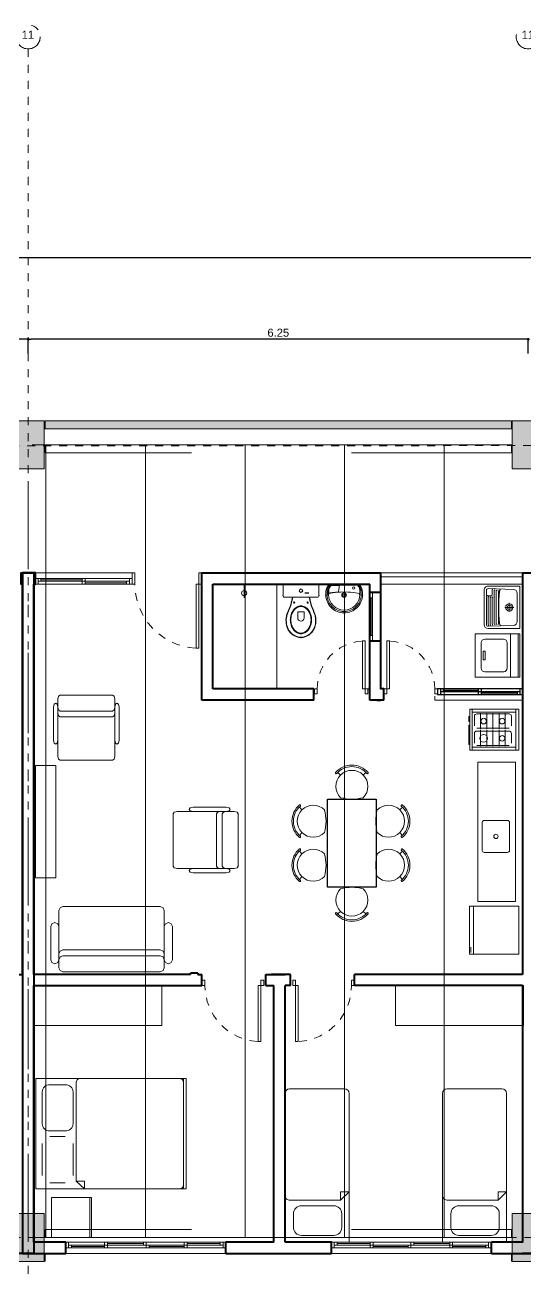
# Model space of a CAD drawing. Header units: millimetres. Extents: x 173 to 410, y -14 to 183.
# Drawn here: x 240.64 to 246.89, y 129.89 to 145.43 of the extents above; entities that cross this region are included whole.
import ezdxf

# ---------------------------------------------------------------- set-up
doc = ezdxf.new("R2010")
doc.units = ezdxf.units.MM
for name, pattern in [('DASHDOT', [1, 0.5, -0.25, 0, -0.25]), ('DASHDOTX2', [2, 1, -0.5, 0, -0.5]), ('HIDDEN', [0.05, 0.025, -0.025]), ('XKITLINE00', [0]), ('XKITLINE02', [4, 2, -2])]:
    doc.linetypes.add(name, pattern=pattern)
doc.layers.get('0').update_dxf_attribs({"color": 4})
for name, color, linetype in [('ar-mobiliario', 7, 'Continuous'), ('ar-sanitarios-louças', 7, 'Continuous'), ('EIXO', 12, 'DASHDOTX2'), ('LAJE VISTA', 143, 'Continuous'), ('VIGA', 2, 'Continuous')]:
    doc.layers.add(name, color=color, linetype=linetype)
for name, color, linetype, lineweight in [('ARQ Alvenaria', 201, 'Continuous', 40), ('ARQ Anotações', 2, 'Continuous', 5), ('ARQ Caixilharia', 140, 'Continuous', 9), ('ARQ Eixos', 8, 'DASHDOT', 5), ('ARQ Equipamento', 4, 'Continuous', 18), ('ARQ Estrutura', 7, 'Continuous', 50), ('ARQ Hachuras', 8, 'Continuous', 5), ('ARQ Projeções', 144, 'HIDDEN', 5), ('ARQ Visto', 152, 'Continuous', 13)]:
    doc.layers.add(name, color=color, linetype=linetype, lineweight=lineweight)
doc.styles.get("Standard").update_dxf_attribs({"font": 'arial.ttf'})
doc.dimstyles.new('Executivo 1-50', dxfattribs={"dimtxt": 0.1, "dimasz": 0.035, "dimexe": 0, "dimexo": 0.0625, "dimgap": 0.03, "dimtad": 1, "dimzin": 0, "dimdsep": 46, "dimtxsty": 'Standard', "dimblk": 'DOT', "dimcen": 0.09, "dimclrd": 8, "dimclre": 8, "dimadec": 0, "dimazin": 0, "dimtfac": 1, "dimtix": 1, "dimtmove": 2, "dimatfit": 3, "dimldrblk": 'DOT', "dimfxl": 0.18, "dimfxlon": 1, "dimtolj": 1, "dimtzin": 0, "dimarcsym": 0})

# ---------------------------------------------------------------- blocks, each defined once
blk = doc.blocks.new('_DOT')
at = {"color": 0, "linetype": 'ByBlock', "lineweight": -2}
blk.add_line((-0.5, 0), (-1, 0), dxfattribs=at)
at = {"color": 0, "linetype": 'ByBlock', "const_width": 0.5}
blk.add_lwpolyline([(-0.25, 0, 1), (0.25, 0, 1)], format="xyb", close=True, dxfattribs=at)
blk = doc.blocks.new('*D33')
at = {"layer": 'ARQ Anotações', "color": 8, "lineweight": -2, "transparency": 16777216}
for p, q in [((234.434, 141.323), (234.434, 141.503)), ((240.649, 141.503), (234.469, 141.503)), ((240.684, 141.323), (240.684, 141.503))]:
    blk.add_line(p, q, dxfattribs=at)
at = {"layer": 'Defpoints', "color": 0, "transparency": 16777216}
for p in [(234.434, 141.503), (234.434, 140.485), (240.684, 140.485)]:
    blk.add_point(p, dxfattribs=at)
at = {"layer": 'ARQ Anotações', "color": 8, "lineweight": -2, "transparency": 16777216, "xscale": 0.035, "yscale": 0.035, "zscale": 0.035, "rotation": 180}
blk.add_blockref('_DOT', (234.434, 141.503), dxfattribs=at)
at = {"layer": 'ARQ Anotações', "color": 8, "lineweight": -2, "transparency": 16777216, "xscale": 0.035, "yscale": 0.035, "zscale": 0.035}
blk.add_blockref('_DOT', (240.684, 141.503), dxfattribs=at)
at = {"layer": 'ARQ Anotações', "color": 0, "transparency": 16777216, "insert": (237.559, 141.584), "char_height": 0.1, "attachment_point": 5}
blk.add_mtext('\\A1;6.25', dxfattribs=at)
blk = doc.blocks.new('*D34')
at = {"layer": 'ARQ Anotações', "color": 8, "lineweight": -2, "transparency": 16777216}
for p, q in [((240.684, 141.323), (240.684, 141.503)), ((246.899, 141.503), (240.719, 141.503)), ((246.934, 141.323), (246.934, 141.503))]:
    blk.add_line(p, q, dxfattribs=at)
at = {"layer": 'Defpoints', "color": 0, "transparency": 16777216}
for p in [(240.684, 141.503), (240.684, 140.485), (246.934, 140.485)]:
    blk.add_point(p, dxfattribs=at)
at = {"layer": 'ARQ Anotações', "color": 8, "lineweight": -2, "transparency": 16777216, "xscale": 0.035, "yscale": 0.035, "zscale": 0.035, "rotation": 180}
blk.add_blockref('_DOT', (240.684, 141.503), dxfattribs=at)
at = {"layer": 'ARQ Anotações', "color": 8, "lineweight": -2, "transparency": 16777216, "xscale": 0.035, "yscale": 0.035, "zscale": 0.035}
blk.add_blockref('_DOT', (246.934, 141.503), dxfattribs=at)
at = {"layer": 'ARQ Anotações', "color": 0, "transparency": 16777216, "insert": (243.809, 141.584), "char_height": 0.1, "attachment_point": 5}
blk.add_mtext('\\A1;6.25', dxfattribs=at)
blk = doc.blocks.new('*D42')
at = {"layer": 'ARQ Anotações', "color": 8, "lineweight": -2, "transparency": 16777216}
for p, q in [((234.434, 142.34), (234.434, 142.52)), ((290.649, 142.52), (234.469, 142.52)), ((290.684, 142.34), (290.684, 142.52))]:
    blk.add_line(p, q, dxfattribs=at)
at = {"layer": 'Defpoints', "color": 0, "transparency": 16777216}
for p in [(234.434, 142.52), (234.434, 140.485), (290.684, 140.485)]:
    blk.add_point(p, dxfattribs=at)
at = {"layer": 'ARQ Anotações', "color": 8, "lineweight": -2, "transparency": 16777216, "xscale": 0.035, "yscale": 0.035, "zscale": 0.035, "rotation": 180}
blk.add_blockref('_DOT', (234.434, 142.52), dxfattribs=at)
at = {"layer": 'ARQ Anotações', "color": 8, "lineweight": -2, "transparency": 16777216, "xscale": 0.035, "yscale": 0.035, "zscale": 0.035}
blk.add_blockref('_DOT', (290.684, 142.52), dxfattribs=at)
at = {"layer": 'ARQ Anotações', "color": 0, "transparency": 16777216, "insert": (262.559, 142.602), "char_height": 0.1, "attachment_point": 5}
blk.add_mtext('\\A1;56.25', dxfattribs=at)
blk = doc.blocks.new('*D45')
at = {"layer": 'ARQ Anotações', "color": 8, "lineweight": -2, "transparency": 16777216}
for p, q in [((234.234, 129.147), (234.234, 128.967)), ((290.884, 129.147), (290.884, 128.967)), ((290.849, 128.967), (234.269, 128.967))]:
    blk.add_line(p, q, dxfattribs=at)
at = {"layer": 'Defpoints', "color": 0, "transparency": 16777216}
for p in [(234.234, 129.985), (290.884, 129.985), (234.234, 128.967)]:
    blk.add_point(p, dxfattribs=at)
at = {"layer": 'ARQ Anotações', "color": 8, "lineweight": -2, "transparency": 16777216, "xscale": 0.035, "yscale": 0.035, "zscale": 0.035, "rotation": 180}
blk.add_blockref('_DOT', (234.234, 128.967), dxfattribs=at)
at = {"layer": 'ARQ Anotações', "color": 8, "lineweight": -2, "transparency": 16777216, "xscale": 0.035, "yscale": 0.035, "zscale": 0.035}
blk.add_blockref('_DOT', (290.884, 128.967), dxfattribs=at)
at = {"layer": 'ARQ Anotações', "color": 0, "transparency": 16777216, "insert": (262.559, 129.048), "char_height": 0.1, "attachment_point": 5}
blk.add_mtext('\\A1;56.65', dxfattribs=at)
blk = doc.blocks.new('PSR_Double Bed', base_point=(23.006, 28.013))
at = {"layer": 'ar-mobiliario', "color": 8, "linetype": 'Continuous', "lineweight": 13, "true_color": 0x747474}
for p, q in [((23.024, 29.732), (23.059, 29.732)), ((23.024, 28.182), (23.024, 29.732)), ((23.059, 29.732), (24.94, 29.732)), ((23.059, 28.182), (23.059, 29.732)), ((24.448, 29.626), (24.343, 29.732)), ((24.343, 29.732), (24.343, 29.626)), ((24.94, 29.732), (24.974, 29.732)), ((24.974, 28.182), (24.974, 29.732)), ((24.343, 29.626), (24.448, 29.626)), ((24.448, 28.245), (24.448, 29.626)), ((24.49, 29.545), (24.49, 29.095)), ((24.79, 29.645), (24.59, 29.645)), ((24.89, 29.545), (24.89, 29.095)), ((24.79, 28.995), (24.59, 28.995)), ((24.79, 28.919), (24.59, 28.919)), ((24.49, 28.369), (24.49, 28.819)), ((24.89, 28.369), (24.89, 28.819)), ((24.79, 28.269), (24.59, 28.269)), ((23.024, 28.182), (23.059, 28.182)), ((23.059, 28.182), (24.94, 28.182)), ((24.94, 28.182), (24.974, 28.182))]:
    blk.add_line(p, q, dxfattribs=at)
for centre, radius, start, end in [((23.115, 29.675), 0.0571, 90, 187.1348), ((24.59, 28.819), 0.1, 90, 180), ((24.79, 28.819), 0.1, 0, 90), ((23.115, 28.238), 0.0571, 172.8651, 270), ((24.392, 28.238), 0.0571, 270, 7.1348), ((24.59, 28.369), 0.1, 180, 270), ((24.79, 28.369), 0.1, 270, 0)]:
    blk.add_arc(centre, radius, start, end, dxfattribs=at)
blk = doc.blocks.new('Cab Base 1D-Drawer_2', base_point=(23.006, 28.013))
at = {"layer": 'ar-mobiliario', "color": 8, "linetype": 'Continuous', "lineweight": 13, "true_color": 0x747474}
for p, q in [((23.006, 28.513), (23.506, 28.513)), ((23.006, 28.013), (23.006, 28.513)), ((23.006, 28.493), (23.506, 28.493)), ((23.506, 28.013), (23.506, 28.513)), ((23.006, 28.013), (23.506, 28.013))]:
    blk.add_line(p, q, dxfattribs=at)
blk = doc.blocks.new('Folha 72')
at = {"color": 0, "linetype": 'ByBlock', "lineweight": -2}
for p, q in [((0.35, 0.7), (0.315, 0.7)), ((0.315, 0), (0.315, 0.7)), ((0.35, 0), (0.35, 0.7)), ((-0.385, 0), (-0.35, 0)), ((-0.385, -0.07), (-0.385, 0)), ((-0.35, 0), (-0.35, -0.07)), ((0.35, 0), (0.315, 0)), ((0.385, 0), (0.35, 0)), ((0.35, 0), (0.35, -0.07)), ((0.385, -0.07), (0.385, 0)), ((-0.35, -0.07), (-0.385, -0.07)), ((0.35, -0.07), (0.385, -0.07))]:
    blk.add_line(p, q, dxfattribs=at)
at = {"layer": 'ARQ Projeções'}
blk.add_arc((0.35, 0), 0.7, 93.6334, 180, dxfattribs=at)
blk = doc.blocks.new('Janela de correr_3')
at = {"lineweight": 13}
for p, q in [((0.403, 0), (-0.603, 0)), ((-0.603, 0), (-0.603, -0.07)), ((-0.568, -0.07), (-0.568, 0)), ((-0.533, -0.035), (-0.533, 0)), ((-0.118, -0.07), (-0.118, 0)), ((-0.082, -0.07), (-0.082, 0)), ((1.397, 0), (0.392, 0)), ((0.403, -0.07), (0.403, 0)), ((0.403, -0.07), (0.403, 0)), ((0.438, -0.035), (0.438, 0)), ((0.877, -0.07), (0.877, 0)), ((0.912, -0.07), (0.912, 0)), ((1.362, -0.07), (1.362, 0)), ((1.397, -0.07), (1.397, 0)), ((-0.603, -0.07), (0.403, -0.07)), ((-0.568, -0.035), (0.403, -0.035)), ((-0.533, -0.018), (-0.118, -0.018)), ((-0.082, -0.053), (0.368, -0.053)), ((0.368, -0.07), (0.368, -0.035)), ((0.392, -0.07), (1.397, -0.07)), ((0.403, -0.035), (1.362, -0.035)), ((0.438, -0.018), (0.877, -0.018)), ((0.912, -0.053), (1.327, -0.053)), ((1.327, -0.07), (1.327, -0.035))]:
    blk.add_line(p, q, dxfattribs=at)
blk = doc.blocks.new('PSN_Single Bed', base_point=(23.006, 28.013))
at = {"layer": 'ar-mobiliario', "color": 8, "linetype": 'Continuous', "lineweight": 13, "true_color": 0x747474}
for p, q in [((23.193, 29.912), (23.193, 29.946)), ((23.993, 29.946), (23.193, 29.946)), ((23.193, 29.912), (23.193, 28.088)), ((23.383, 29.861), (23.788, 29.861)), ((23.993, 29.912), (23.993, 29.946)), ((23.993, 29.912), (23.993, 28.088)), ((23.283, 29.761), (23.283, 29.591)), ((23.888, 29.761), (23.888, 29.591)), ((23.298, 29.42), (23.193, 29.315)), ((23.298, 29.315), (23.298, 29.42)), ((23.929, 29.42), (23.298, 29.42)), ((23.383, 29.491), (23.788, 29.491)), ((23.193, 29.315), (23.298, 29.315)), ((23.936, 28.031), (23.25, 28.031))]:
    blk.add_line(p, q, dxfattribs=at)
for centre, radius, start, end in [((23.383, 29.761), 0.1, 90, 180), ((23.788, 29.761), 0.1, 0, 90), ((23.383, 29.591), 0.1, 180, 270), ((23.788, 29.591), 0.1, 270, 0), ((23.936, 29.364), 0.0571, 0, 97.1348), ((23.25, 28.088), 0.057, 180, 270), ((23.936, 28.088), 0.057, 270, 360)]:
    blk.add_arc(centre, radius, start, end, dxfattribs=at)
blk = doc.blocks.new('SLAB_19', base_point=(-13.105, -3.32))
at = {"layer": 'ar-mobiliario', "color": 8, "linetype": 'Continuous', "lineweight": 13, "true_color": 0x747474, "flags": 128}
blk.add_lwpolyline([(-13.105, -3.32), (-13.105, -3.82), (-11.505, -3.82), (-11.505, -3.32)], close=True, dxfattribs=at)
blk = doc.blocks.new('CP929_2')
at = {"layer": 'ARQ Equipamento', "lineweight": 13}
for p, q in [((-0.222, -0.027), (-0.224, -0.035)), ((-0.224, -0.035), (-0.224, -0.159)), ((-0.218, -0.021), (-0.222, -0.027)), ((-0.212, -0.016), (-0.218, -0.021)), ((-0.204, -0.015), (-0.212, -0.016)), ((-0.204, -0.015), (0.204, -0.015)), ((0.204, -0.015), (0.212, -0.016)), ((0.212, -0.016), (0.217, -0.021)), ((0.217, -0.021), (0.222, -0.027)), ((0.222, -0.027), (0.223, -0.035)), ((0.223, -0.035), (0.223, -0.159)), ((-0.224, -0.159), (-0.222, -0.167)), ((-0.222, -0.167), (-0.218, -0.173)), ((-0.218, -0.173), (-0.212, -0.177)), ((-0.212, -0.177), (-0.204, -0.179)), ((-0.204, -0.179), (0, -0.179)), ((-0.103, -0.18), (-0.103, -0.179)), ((0.204, -0.179), (0, -0.179)), ((0.102, -0.18), (0.102, -0.179)), ((0.212, -0.177), (0.204, -0.179)), ((0.217, -0.173), (0.212, -0.177)), ((0.222, -0.167), (0.217, -0.173)), ((0.223, -0.159), (0.222, -0.167)), ((-0.04, -0.437), (-0.04, -0.36)), ((-0.04, -0.36), (0, -0.36)), ((0.04, -0.36), (0, -0.36)), ((0.04, -0.437), (0.04, -0.36))]:
    blk.add_line(p, q, dxfattribs=at)
for centre, radius in [((0, -0.097), 0.0216), ((0, -0.097), 0.018), ((-0.084, -0.246), 0.00752), ((0.084, -0.246), 0.00752)]:
    blk.add_circle(centre, radius, dxfattribs=at)
for centre, radius, start, end in [((-0.859, -0.049), 0.763, 339.6909, 350.163), ((-0.859, -0.049), 0.767, 339.6909, 350.163), ((0.018, -0.424), 0.142, 118.3761, 142.5178), ((0.018, -0.425), 0.135, 118.3761, 142.5178), ((0, -0.39), 0.103, 90, 118.3761), ((0, -0.392), 0.0966, 90, 118.3761), ((0, -0.39), 0.103, 61.6239, 90), ((0, -0.392), 0.0966, 61.6239, 90), ((-0.018, -0.425), 0.135, 37.4822, 61.6239), ((-0.019, -0.424), 0.142, 37.4822, 61.6239), ((0.858, -0.049), 0.767, 189.837, 200.3091), ((0.858, -0.049), 0.763, 189.837, 200.3091), ((0.067, -0.468), 0.255, 162.0904, 205.4458), ((0.063, -0.468), 0.247, 161.867, 205.7625), ((-26.813, 10.724), 28.863, 337.3538, 337.5183), ((-25.375, 10.125), 27.31, 337.3514, 337.5257), ((0.092, -0.461), 0.226, 162.3784, 180), ((0.092, -0.461), 0.226, 180, 197.6216), ((0.091, -0.461), 0.217, 162.3784, 180), ((0.091, -0.461), 0.217, 180, 197.6216), ((0.047, -0.447), 0.178, 142.5178, 162.3784), ((0.046, -0.447), 0.17, 142.5178, 162.3784), ((0, -0.437), 0.0404, 180, 0), ((-0.047, -0.447), 0.17, 17.6216, 37.4822), ((-0.048, -0.447), 0.178, 17.6216, 37.4822), ((-0.091, -0.461), 0.217, 360, 17.6216), ((-0.091, -0.461), 0.217, 342.3784, 0), ((-0.093, -0.461), 0.226, 0, 17.6216), ((-0.093, -0.461), 0.226, 342.3784, 360), ((25.374, 10.125), 27.31, 202.4743, 202.6486), ((26.812, 10.724), 28.863, 202.4817, 202.6462), ((-0.064, -0.468), 0.247, 334.2375, 18.133), ((-0.068, -0.468), 0.255, 334.5542, 17.9096), ((0.008, -0.495), 0.19, 205.7625, 267.2081), ((0.008, -0.495), 0.185, 205.7625, 267.2081), ((0.047, -0.475), 0.178, 197.6216, 217.4822), ((0.046, -0.475), 0.17, 197.6216, 217.4822), ((0.018, -0.498), 0.142, 217.4822, 241.6239), ((0.018, -0.497), 0.135, 217.4822, 241.6239), ((0, -0.53), 0.0966, 241.6239, 270), ((-0.009, -0.495), 0.185, 272.7919, 334.2375), ((0, -0.53), 0.0966, 270, 298.3761), ((-0.009, -0.495), 0.19, 272.7919, 334.2375), ((-0.018, -0.497), 0.135, 298.3761, 322.5178), ((-0.019, -0.498), 0.142, 298.3761, 322.5178), ((-0.047, -0.475), 0.17, 322.5178, 342.3784), ((-0.048, -0.475), 0.178, 322.5178, 342.3784), ((0, -0.532), 0.103, 241.6239, 270), ((0, -0.532), 0.103, 270, 298.3761)]:
    blk.add_arc(centre, radius, start, end, dxfattribs=at)
for p in [(-0.204, -0.015), (0.204, -0.015), (-0.224, -0.159), (-0.103, -0.18), (0.102, -0.18), (0.223, -0.159)]:
    blk.add_point(p, dxfattribs=at)
blk = doc.blocks.new('L915')
at = {"layer": 'ARQ Equipamento', "lineweight": 13}
for p, q in [((-0.172, 0), (-0.181, -0.006)), ((-0.172, 0), (0.172, 0)), ((0.172, 0), (0.181, -0.006)), ((-0.23, -0.114), (-0.229, -0.104)), ((-0.23, -0.125), (-0.23, -0.114)), ((-0.23, -0.136), (-0.23, -0.125)), ((-0.228, -0.159), (-0.23, -0.136)), ((-0.227, -0.083), (-0.229, -0.098)), ((-0.229, -0.104), (-0.229, -0.098)), ((-0.224, -0.07), (-0.227, -0.083)), ((-0.22, -0.058), (-0.224, -0.07)), ((-0.215, -0.046), (-0.22, -0.058)), ((-0.208, -0.034), (-0.215, -0.046)), ((-0.214, -0.098), (-0.213, -0.087)), ((-0.214, -0.105), (-0.214, -0.098)), ((-0.214, -0.114), (-0.214, -0.105)), ((-0.214, -0.121), (-0.214, -0.114)), ((-0.214, -0.125), (-0.214, -0.121)), ((-0.214, -0.125), (-0.214, -0.128)), ((-0.214, -0.128), (-0.213, -0.135)), ((-0.213, -0.087), (-0.211, -0.075)), ((-0.213, -0.135), (-0.211, -0.157)), ((-0.211, -0.075), (-0.208, -0.064)), ((-0.2, -0.023), (-0.208, -0.034)), ((-0.208, -0.064), (-0.204, -0.05)), ((-0.204, -0.05), (-0.198, -0.038)), ((-0.19, -0.013), (-0.2, -0.023)), ((-0.199, -0.097), (-0.198, -0.091)), ((-0.198, -0.102), (-0.199, -0.097)), ((-0.198, -0.038), (-0.192, -0.029)), ((-0.198, -0.084), (-0.197, -0.075)), ((-0.198, -0.091), (-0.198, -0.084)), ((-0.198, -0.108), (-0.198, -0.102)), ((-0.198, -0.113), (-0.198, -0.108)), ((-0.198, -0.119), (-0.198, -0.113)), ((-0.197, -0.125), (-0.198, -0.119)), ((-0.197, -0.075), (-0.194, -0.061)), ((-0.196, -0.13), (-0.197, -0.125)), ((-0.195, -0.125), (-0.196, -0.13)), ((-0.193, -0.122), (-0.195, -0.125)), ((-0.194, -0.061), (-0.191, -0.05)), ((-0.193, -0.093), (-0.194, -0.105)), ((-0.194, -0.105), (-0.194, -0.116)), ((-0.194, -0.116), (-0.184, -0.112)), ((-0.192, -0.08), (-0.193, -0.093)), ((-0.19, -0.118), (-0.193, -0.122)), ((-0.192, -0.029), (-0.185, -0.018)), ((-0.19, -0.067), (-0.192, -0.08)), ((-0.191, -0.05), (-0.188, -0.042)), ((-0.181, -0.006), (-0.19, -0.013)), ((-0.187, -0.056), (-0.19, -0.067)), ((-0.19, -0.118), (-0.166, -0.113)), ((-0.188, -0.042), (-0.182, -0.032)), ((-0.182, -0.046), (-0.187, -0.056)), ((-0.185, -0.018), (-0.177, -0.009)), ((-0.184, -0.112), (-0.173, -0.109)), ((-0.182, -0.032), (-0.177, -0.024)), ((-0.177, -0.036), (-0.182, -0.046)), ((-0.177, -0.009), (-0.169, -0.004)), ((-0.177, -0.024), (-0.171, -0.017)), ((-0.17, -0.026), (-0.177, -0.036)), ((-0.173, -0.109), (-0.161, -0.107)), ((-0.171, -0.017), (-0.164, -0.013)), ((-0.163, -0.018), (-0.17, -0.026)), ((-0.169, -0.004), (0.169, -0.004)), ((-0.166, -0.113), (-0.141, -0.109)), ((-0.164, -0.013), (0.164, -0.013)), ((-0.127, -0.017), (-0.163, -0.018)), ((-0.161, -0.107), (-0.145, -0.105)), ((-0.145, -0.105), (-0.128, -0.103)), ((-0.141, -0.109), (-0.114, -0.105)), ((-0.128, -0.103), (-0.11, -0.101)), ((-0.096, -0.017), (-0.127, -0.017)), ((-0.114, -0.105), (-0.078, -0.102)), ((-0.11, -0.101), (-0.095, -0.099)), ((-0.061, -0.017), (-0.096, -0.017)), ((-0.095, -0.099), (-0.078, -0.099)), ((-0.078, -0.099), (-0.071, -0.098)), ((-0.078, -0.102), (-0.045, -0.1)), ((-0.071, -0.098), (-0.069, -0.09)), ((-0.069, -0.09), (-0.066, -0.067)), ((-0.066, -0.067), (-0.063, -0.037)), ((-0.063, -0.037), (-0.061, -0.017)), ((-0.045, -0.1), (0, -0.098)), ((0.045, -0.1), (0, -0.098)), ((0.078, -0.102), (0.045, -0.1)), ((0.114, -0.105), (0.078, -0.102)), ((0.141, -0.109), (0.114, -0.105)), ((0.166, -0.113), (0.141, -0.109)), ((0.171, -0.017), (0.164, -0.013)), ((0.19, -0.118), (0.166, -0.113)), ((0.177, -0.009), (0.169, -0.004)), ((0.177, -0.024), (0.171, -0.017)), ((0.184, -0.018), (0.177, -0.009)), ((0.182, -0.032), (0.177, -0.024)), ((0.181, -0.006), (0.19, -0.013)), ((0.188, -0.042), (0.182, -0.032)), ((0.192, -0.029), (0.184, -0.018)), ((0.191, -0.05), (0.188, -0.042)), ((0.19, -0.013), (0.2, -0.023)), ((0.19, -0.118), (0.193, -0.122)), ((0.194, -0.061), (0.191, -0.05)), ((0.198, -0.038), (0.192, -0.029)), ((0.193, -0.122), (0.195, -0.125)), ((0.197, -0.075), (0.194, -0.061)), ((0.195, -0.125), (0.196, -0.13)), ((0.196, -0.13), (0.197, -0.125)), ((0.198, -0.084), (0.197, -0.075)), ((0.197, -0.125), (0.198, -0.119)), ((0.204, -0.05), (0.198, -0.038)), ((0.198, -0.091), (0.198, -0.084)), ((0.199, -0.097), (0.198, -0.091)), ((0.198, -0.102), (0.199, -0.097)), ((0.198, -0.108), (0.198, -0.102)), ((0.198, -0.113), (0.198, -0.108)), ((0.198, -0.119), (0.198, -0.113)), ((0.2, -0.023), (0.208, -0.034)), ((0.208, -0.064), (0.204, -0.05)), ((0.208, -0.034), (0.215, -0.046)), ((0.211, -0.075), (0.208, -0.064)), ((0.213, -0.087), (0.211, -0.075)), ((0.211, -0.157), (0.213, -0.135)), ((0.214, -0.098), (0.213, -0.087)), ((0.213, -0.135), (0.214, -0.128)), ((0.214, -0.105), (0.214, -0.098)), ((0.214, -0.114), (0.214, -0.105)), ((0.214, -0.121), (0.214, -0.114)), ((0.214, -0.125), (0.214, -0.121)), ((0.214, -0.128), (0.214, -0.125)), ((0.215, -0.046), (0.22, -0.058)), ((0.22, -0.058), (0.224, -0.07)), ((0.224, -0.07), (0.227, -0.083)), ((0.227, -0.083), (0.228, -0.093)), ((0.228, -0.093), (0.229, -0.104)), ((0.23, -0.136), (0.228, -0.159)), ((0.229, -0.104), (0.23, -0.114)), ((0.23, -0.114), (0.23, -0.125)), ((0.23, -0.125), (0.23, -0.136)), ((-0.224, -0.181), (-0.228, -0.159)), ((-0.218, -0.203), (-0.224, -0.181)), ((-0.21, -0.223), (-0.218, -0.203)), ((-0.211, -0.157), (-0.208, -0.177)), ((-0.2, -0.243), (-0.21, -0.223)), ((-0.208, -0.177), (-0.202, -0.197)), ((-0.202, -0.197), (-0.195, -0.216)), ((-0.189, -0.262), (-0.2, -0.243)), ((-0.195, -0.216), (-0.186, -0.234)), ((-0.175, -0.278), (-0.189, -0.262)), ((-0.186, -0.234), (-0.175, -0.252)), ((-0.175, -0.252), (-0.162, -0.268)), ((-0.16, -0.295), (-0.175, -0.278)), ((-0.162, -0.268), (-0.148, -0.283)), ((-0.144, -0.309), (-0.16, -0.295)), ((-0.148, -0.283), (-0.133, -0.296)), ((-0.127, -0.322), (-0.144, -0.309)), ((-0.133, -0.296), (-0.117, -0.308)), ((-0.117, -0.308), (-0.1, -0.318)), ((0.1, -0.318), (0.117, -0.308)), ((0.117, -0.308), (0.133, -0.296)), ((0.144, -0.309), (0.127, -0.322)), ((0.133, -0.296), (0.148, -0.283)), ((0.16, -0.295), (0.144, -0.309)), ((0.148, -0.283), (0.162, -0.268)), ((0.175, -0.278), (0.16, -0.295)), ((0.162, -0.268), (0.175, -0.252)), ((0.175, -0.252), (0.186, -0.234)), ((0.189, -0.262), (0.175, -0.278)), ((0.186, -0.234), (0.195, -0.216)), ((0.2, -0.243), (0.189, -0.262)), ((0.195, -0.216), (0.202, -0.197)), ((0.21, -0.223), (0.2, -0.243)), ((0.202, -0.197), (0.208, -0.177)), ((0.208, -0.177), (0.211, -0.157)), ((0.218, -0.203), (0.21, -0.223)), ((0.224, -0.181), (0.218, -0.203)), ((0.228, -0.159), (0.224, -0.181)), ((-0.108, -0.333), (-0.127, -0.322)), ((-0.088, -0.342), (-0.108, -0.333)), ((-0.1, -0.318), (-0.082, -0.327)), ((-0.067, -0.35), (-0.088, -0.342)), ((-0.082, -0.327), (-0.062, -0.334)), ((-0.046, -0.355), (-0.067, -0.35)), ((-0.062, -0.334), (-0.042, -0.339)), ((-0.023, -0.359), (-0.046, -0.355)), ((-0.042, -0.339), (-0.022, -0.342)), ((0, -0.36), (-0.023, -0.359)), ((-0.022, -0.342), (0, -0.343)), ((0, -0.343), (0.022, -0.342)), ((0.023, -0.359), (0, -0.36)), ((0.022, -0.342), (0.042, -0.339)), ((0.046, -0.355), (0.023, -0.359)), ((0.042, -0.339), (0.062, -0.334)), ((0.067, -0.35), (0.046, -0.355)), ((0.062, -0.334), (0.082, -0.327)), ((0.088, -0.342), (0.067, -0.35)), ((0.082, -0.327), (0.1, -0.318)), ((0.107, -0.333), (0.088, -0.342)), ((0.127, -0.322), (0.107, -0.333))]:
    blk.add_line(p, q, dxfattribs=at)
for centre, radius in [((0, -0.137), 0.0295), ((0, -0.137), 0.0161), ((0.118, -0.049), 0.0151)]:
    blk.add_circle(centre, radius, dxfattribs=at)
blk.add_arc((0, -0.13), 0.196, 180, 360, dxfattribs=at)
for p in [(-0.23, -0.136), (-0.213, -0.135), (-0.208, -0.064), (-0.198, -0.084), (-0.196, -0.13), (-0.184, -0.112), (-0.177, -0.036), (-0.071, -0.098), (0.196, -0.13), (0.198, -0.084), (0.208, -0.064), (0.213, -0.135), (0.23, -0.136), (0, -0.343), (0, -0.36)]:
    blk.add_point(p, dxfattribs=at)
blk = doc.blocks.new('Folha 62')
at = {"lineweight": -2}
for p, q in [((0.3, 0.6), (0.265, 0.6)), ((0.265, 0), (0.265, 0.6)), ((0.3, 0), (0.3, 0.6)), ((-0.335, 0), (-0.3, 0)), ((-0.335, -0.06), (-0.335, 0)), ((-0.3, 0), (-0.3, -0.06)), ((0.3, 0), (0.265, 0)), ((0.335, 0), (0.3, 0)), ((0.3, 0), (0.3, -0.06)), ((0.335, -0.06), (0.335, 0)), ((-0.3, -0.06), (-0.335, -0.06)), ((0.3, -0.06), (0.335, -0.06))]:
    blk.add_line(p, q, dxfattribs=at)
at = {"layer": 'ARQ Projeções'}
blk.add_arc((0.3, 0), 0.6, 94.2369, 180, dxfattribs=at)
blk = doc.blocks.new('chuveiro')
at = {"linetype": 'ByBlock', "lineweight": -2}
blk.add_line((0, 0), (0, -172), dxfattribs=at)
blk.add_circle((0, -112), 32.4, dxfattribs=at)
blk = doc.blocks.new('PSR_cuba cozinha', base_point=(23.006, 28.013))
at = {"layer": 'ar-sanitarios-louças', "color": 8, "linetype": 'Continuous', "lineweight": 13, "true_color": 0x747474}
for p, q in [((23.085, 28.544), (23.085, 28.337)), ((23.11, 28.569), (23.41, 28.569)), ((23.435, 28.544), (23.435, 28.194)), ((23.085, 28.194), (23.085, 28.337)), ((23.11, 28.169), (23.41, 28.169))]:
    blk.add_line(p, q, dxfattribs=at)
blk.add_circle((23.26, 28.369), 0.0269, dxfattribs=at)
for centre, start, end in [((23.11, 28.544), 90, 180), ((23.41, 28.544), 0, 90), ((23.11, 28.194), 180, 270), ((23.41, 28.194), 270, 0)]:
    blk.add_arc(centre, 0.025, start, end, dxfattribs=at)
blk = doc.blocks.new('PSR_Fridge 1Door', base_point=(23.006, 28.013))
at = {"layer": 'ar-mobiliario', "color": 8, "linetype": 'Continuous', "lineweight": 13, "true_color": 0x747474}
for p, q in [((23.006, 28.661), (23.006, 28.013)), ((23.006, 28.661), (23.717, 28.661)), ((23.717, 28.013), (23.717, 28.661)), ((23.006, 28.064), (23.717, 28.064)), ((23.006, 28.013), (23.717, 28.013)), ((23.612, 28.028), (23.693, 28.028))]:
    blk.add_line(p, q, dxfattribs=at)
blk = doc.blocks.new('PSR_Fogão4 bocas', base_point=(23.006, 28.013))
at = {"layer": 'ar-mobiliario', "color": 8, "linetype": 'Continuous', "lineweight": 13, "true_color": 0x747474}
for p, q in [((23.006, 28.623), (23.516, 28.623)), ((23.006, 28.623), (23.006, 28.013)), ((23.516, 28.013), (23.516, 28.623)), ((23.006, 28.585), (23.516, 28.585)), ((23.043, 28.585), (23.043, 28.039)), ((23.054, 28.454), (23.255, 28.454)), ((23.064, 28.501), (23.064, 28.099)), ((23.094, 28.531), (23.155, 28.531)), ((23.215, 28.531), (23.155, 28.531)), ((23.245, 28.501), (23.245, 28.099)), ((23.269, 28.454), (23.47, 28.454)), ((23.28, 28.501), (23.28, 28.099)), ((23.31, 28.531), (23.37, 28.531)), ((23.43, 28.531), (23.37, 28.531)), ((23.46, 28.501), (23.46, 28.099)), ((23.479, 28.585), (23.479, 28.039)), ((23.054, 28.377), (23.255, 28.377)), ((23.054, 28.3), (23.255, 28.3)), ((23.269, 28.377), (23.47, 28.377)), ((23.269, 28.3), (23.47, 28.3)), ((23.054, 28.223), (23.255, 28.223)), ((23.054, 28.146), (23.255, 28.146)), ((23.269, 28.223), (23.47, 28.223)), ((23.269, 28.146), (23.47, 28.146)), ((23.006, 28.039), (23.516, 28.039)), ((23.006, 28.013), (23.516, 28.013)), ((23.094, 28.069), (23.155, 28.069)), ((23.099, 27.998), (23.099, 28.013)), ((23.099, 27.998), (23.159, 27.998)), ((23.215, 28.069), (23.155, 28.069)), ((23.159, 28.013), (23.159, 27.998)), ((23.204, 27.998), (23.204, 28.013)), ((23.449, 27.998), (23.204, 27.998)), ((23.31, 28.069), (23.37, 28.069)), ((23.43, 28.069), (23.37, 28.069)), ((23.449, 27.998), (23.449, 28.013))]:
    blk.add_line(p, q, dxfattribs=at)
for centre, radius in [((23.155, 28.415), 0.035), ((23.37, 28.415), 0.035), ((23.155, 28.184), 0.035), ((23.37, 28.184), 0.0487)]:
    blk.add_circle(centre, radius, dxfattribs=at)
for centre, start, end in [((23.094, 28.501), 90, 180), ((23.31, 28.501), 90, 180), ((23.094, 28.099), 180, 270), ((23.31, 28.099), 180, 270)]:
    blk.add_arc(centre, 0.03, start, end, dxfattribs=at)
blk = doc.blocks.new('PSR_Tanque 25L', base_point=(23.006, 28.013))
at = {"layer": 'ar-sanitarios-louças', "color": 8, "linetype": 'Continuous', "lineweight": 13, "true_color": 0x747474}
for p, q in [((22.871, 28.408), (23.401, 28.408)), ((22.871, 28.408), (22.871, 28.013)), ((22.911, 28.328), (22.901, 28.013)), ((22.961, 28.378), (23.311, 28.378)), ((23.136, 28.278), (23.136, 28.334)), ((23.194, 28.408), (23.248, 28.408)), ((23.361, 28.328), (23.371, 28.013)), ((23.401, 28.408), (23.401, 28.013)), ((22.935, 28.141), (23.136, 28.141)), ((23.136, 28.278), (23.08, 28.278)), ((23.136, 28.278), (23.192, 28.278)), ((23.136, 28.278), (23.136, 28.222)), ((23.333, 28.141), (23.136, 28.141)), ((22.921, 28.013), (23.136, 28.013)), ((23.351, 27.993), (22.921, 27.993)), ((22.923, 28.039), (23.136, 28.039)), ((22.926, 28.064), (23.136, 28.064)), ((22.929, 28.09), (23.136, 28.09)), ((22.932, 28.115), (23.136, 28.115)), ((23.339, 28.115), (23.136, 28.115)), ((23.346, 28.09), (23.136, 28.09)), ((23.257, 28.064), (23.136, 28.064)), ((23.258, 28.039), (23.136, 28.039)), ((23.26, 28.013), (23.136, 28.013)), ((23.279, 28.012), (23.279, 28.054)), ((23.289, 28.064), (23.351, 28.064)), ((23.351, 27.963), (22.921, 27.963))]:
    blk.add_line(p, q, dxfattribs=at)
for radius in [0.0452, 0.025]:
    blk.add_circle((23.136, 28.278), radius, dxfattribs=at)
for centre, radius, start, end in [((22.961, 28.328), 0.05, 90, 180), ((23.311, 28.328), 0.05, 0, 90), ((22.922, 28.169), 0.01, 180, 270), ((23.095, 29.402), 1.255, 262.0871, 271.891), ((22.935, 28.151), 0.01, 180, 270), ((23.177, 29.402), 1.255, 268.109, 277.9129), ((23.333, 28.151), 0.01, 270, 0), ((23.35, 28.169), 0.01, 270, 0), ((22.921, 28.013), 0.05, 180, 270), ((22.921, 28.013), 0.02, 178.6718, 270), ((22.921, 28.023), 0.01, 180, 270), ((22.923, 28.049), 0.01, 180, 270), ((22.926, 28.074), 0.01, 180, 270), ((22.929, 28.1), 0.01, 180, 270), ((22.932, 28.125), 0.01, 180, 270), ((23.257, 28.074), 0.01, 270, 0), ((23.258, 28.049), 0.01, 270, 0), ((23.26, 28.023), 0.01, 270, 0), ((23.289, 28.054), 0.01, 90, 180), ((23.289, 28.012), 0.01, 180, 270), ((23.339, 28.125), 0.01, 270, 0), ((23.346, 28.1), 0.01, 270, 0), ((23.351, 28.074), 0.01, 270, 0), ((23.351, 28.013), 0.05, 270, 0), ((23.351, 28.012), 0.02, 270, 1.3282)]:
    blk.add_arc(centre, radius, start, end, dxfattribs=at)
blk = doc.blocks.new('PSN_WasherDryer Vert', base_point=(23.006, 28.013))
at = {"layer": 'ar-mobiliario', "color": 8, "linetype": 'Continuous', "lineweight": 13, "true_color": 0x747474}
for p, q in [((23.615, 28.673), (23.006, 28.673)), ((23.006, 28.673), (23.006, 28.013)), ((23.615, 28.013), (23.615, 28.673)), ((23.081, 28.532), (23.081, 28.251)), ((23.131, 28.583), (23.49, 28.583)), ((23.37, 28.554), (23.25, 28.554)), ((23.25, 28.554), (23.25, 28.527)), ((23.37, 28.527), (23.25, 28.527)), ((23.37, 28.554), (23.37, 28.527)), ((23.54, 28.532), (23.54, 28.254)), ((23.006, 28.153), (23.615, 28.153)), ((23.136, 28.203), (23.49, 28.203)), ((23.006, 28.04), (23.615, 28.04)), ((23.006, 28.013), (23.615, 28.013))]:
    blk.add_line(p, q, dxfattribs=at)
for centre, radius, start, end in [((23.131, 28.532), 0.0508, 90, 180), ((23.49, 28.532), 0.0508, 360, 90), ((23.131, 28.254), 0.0509, 183.5763, 274.7637), ((23.49, 28.254), 0.0508, 270, 0)]:
    blk.add_arc(centre, radius, start, end, dxfattribs=at)
blk = doc.blocks.new('Table 9 Rectangular', base_point=(23.006, 28.013))
at = {"layer": 'ar-mobiliario', "linetype": 'Continuous'}
for p, q in [((24.377, 28.775), (23.006, 28.775)), ((23.006, 28.775), (23.006, 28.013)), ((24.377, 28.775), (23.006, 28.775)), ((23.006, 28.775), (23.006, 28.013)), ((24.377, 28.013), (24.377, 28.775)), ((24.377, 28.013), (24.377, 28.775)), ((23.006, 28.013), (24.377, 28.013)), ((23.006, 28.013), (24.377, 28.013))]:
    blk.add_line(p, q, dxfattribs=at)
blk = doc.blocks.new('PSR_Chair Round', base_point=(23.006, 28.013))
at = {"layer": 'ar-mobiliario', "color": 8, "linetype": 'Continuous', "lineweight": 13, "true_color": 0x747474}
for p, q in [((22.833, 27.545), (22.864, 27.572)), ((23.178, 27.545), (23.147, 27.572))]:
    blk.add_line(p, q, dxfattribs=at)
for centre, radius, start, end in [((23.006, 27.713), 0.2, 135, 45), ((23.006, 27.328), 0.545, 74.9643, 105.0357), ((22.811, 27.546), 0.00983, 52.4054, 207.8484), ((23.006, 27.713), 0.266, 220.127, 319.873), ((23.006, 27.713), 0.247, 220.127, 319.873), ((23.2, 27.546), 0.00983, 332.1516, 127.5946)]:
    blk.add_arc(centre, radius, start, end, dxfattribs=at)
blk = doc.blocks.new('PSN_LoveSeat Basic', base_point=(23.006, 28.013))
at = {"layer": 'ar-mobiliario', "color": 8, "linetype": 'Continuous', "lineweight": 13, "true_color": 0x747474}
for p, q in [((23.006, 28.776), (23.02, 28.812)), ((23.006, 28.063), (23.006, 28.776)), ((23.02, 28.812), (23.056, 28.826)), ((23.056, 28.826), (24.277, 28.826)), ((24.312, 28.812), (24.277, 28.826)), ((24.327, 28.776), (24.312, 28.812)), ((24.327, 28.063), (24.327, 28.776)), ((22.904, 28.576), (22.918, 28.612)), ((22.918, 28.612), (22.954, 28.626)), ((22.99, 28.612), (22.954, 28.626)), ((23.006, 28.576), (22.99, 28.612)), ((24.327, 28.576), (24.341, 28.612)), ((24.341, 28.612), (24.378, 28.626)), ((24.414, 28.612), (24.378, 28.626)), ((24.428, 28.576), (24.414, 28.612)), ((22.904, 28.576), (22.904, 28.163)), ((24.428, 28.576), (24.428, 28.163)), ((23.02, 28.271), (23.056, 28.285)), ((23.056, 28.285), (24.277, 28.285)), ((24.312, 28.271), (24.277, 28.285)), ((22.904, 28.163), (22.918, 28.127)), ((23.006, 28.163), (22.99, 28.127)), ((23.006, 28.235), (23.02, 28.271)), ((23.006, 28.163), (23.02, 28.199)), ((23.02, 28.199), (23.056, 28.213)), ((23.056, 28.213), (24.277, 28.213)), ((24.312, 28.199), (24.277, 28.213)), ((24.327, 28.235), (24.312, 28.271)), ((24.327, 28.163), (24.312, 28.199)), ((24.327, 28.163), (24.341, 28.127)), ((24.428, 28.163), (24.414, 28.127)), ((22.918, 28.127), (22.954, 28.113)), ((22.99, 28.127), (22.954, 28.113)), ((23.006, 28.063), (23.02, 28.027)), ((23.02, 28.027), (23.056, 28.013)), ((23.056, 28.013), (24.277, 28.013)), ((24.312, 28.027), (24.277, 28.013)), ((24.327, 28.063), (24.312, 28.027)), ((24.341, 28.127), (24.378, 28.113)), ((24.414, 28.127), (24.378, 28.113))]:
    blk.add_line(p, q, dxfattribs=at)
blk = doc.blocks.new('SLAB_18', base_point=(-7.555, -6.26))
at = {"layer": 'ar-mobiliario', "color": 8, "linetype": 'Continuous', "lineweight": 13, "true_color": 0x747474, "flags": 128}
blk.add_lwpolyline([(-7.555, -6.26), (-7.302, -6.26), (-7.302, -4.86), (-7.555, -4.86)], close=True, dxfattribs=at)
blk = doc.blocks.new('Folha 82')
for p, q in [((0.4, 0.8), (0.365, 0.8)), ((0.365, 0), (0.365, 0.8)), ((0.4, 0), (0.4, 0.8)), ((-0.435, 0), (-0.4, 0)), ((-0.435, -0.14), (-0.435, 0)), ((-0.4, 0), (-0.4, -0.14)), ((0.4, 0), (0.365, 0)), ((0.435, 0), (0.4, 0)), ((0.4, 0), (0.4, -0.14)), ((0.435, -0.14), (0.435, 0)), ((-0.4, -0.14), (-0.435, -0.14)), ((0.4, -0.14), (0.435, -0.14))]:
    blk.add_line(p, q)
at = {"layer": 'ARQ Projeções'}
blk.add_arc((0.4, 0), 0.8, 93.1802, 180, dxfattribs=at)
blk = doc.blocks.new('Janela de correr')
for p, q in [((0.605, 0), (-0.605, 0)), ((-0.605, 0), (-0.605, -0.07)), ((-0.57, -0.07), (-0.57, 0)), ((-0.535, -0.035), (-0.535, 0)), ((-0.018, -0.07), (-0.018, 0)), ((0.018, -0.07), (0.018, 0)), ((0.57, -0.07), (0.57, 0)), ((0.605, -0.07), (0.605, 0)), ((-0.605, -0.07), (0.605, -0.07)), ((-0.57, -0.035), (0.57, -0.035)), ((-0.535, -0.018), (-0.018, -0.018)), ((0.018, -0.053), (0.535, -0.053)), ((0.535, -0.07), (0.535, -0.035))]:
    blk.add_line(p, q)
blk = doc.blocks.new('Maxim Air_2')
for p, q in [((0.305, 0), (-0.305, 0)), ((-0.305, 0), (-0.305, -0.035)), ((-0.235, -0.035), (-0.235, 0)), ((0.235, -0.035), (0.235, 0)), ((0.305, -0.035), (0.305, 0)), ((-0.305, -0.035), (0.305, -0.035)), ((-0.235, -0.018), (0.235, -0.018))]:
    blk.add_line(p, q)

msp = doc.modelspace()

# ---------------------------------------------------------------- hatches: boundary and pattern name
at = {"layer": 'ARQ Estrutura'}
for points in [[(240.4837, 140.4847), (240.8837, 140.4847), (240.8837, 139.8847), (240.4837, 139.8847)], [(246.7337, 140.4847), (247.1337, 140.4847), (247.1337, 139.8847), (246.7337, 139.8847)], [(240.4837, 130.5847), (240.8837, 130.5847), (240.8837, 129.9847), (240.4837, 129.9847)], [(246.7337, 130.5847), (247.1337, 130.5847), (247.1337, 129.9847), (246.7337, 129.9847)]]:
    msp.add_hatch(color=256, dxfattribs=at).paths.add_polyline_path(points, flags=17)
at = {"layer": 'ARQ Hachuras'}
msp.add_hatch(color=256, dxfattribs=at).paths.add_polyline_path([(240.8937, 140.4847), (246.7237, 140.4847), (246.7237, 140.3847), (240.8937, 140.3847)], flags=17)

# ---------------------------------------------------------------- linework, layer by layer
for p, q in [((244.1425, 138.3347), (244.1925, 138.3347)), ((245.0925, 138.363), (245.0925, 138.363)), ((246.6656, 138.4347), (246.6656, 138.4347)), ((246.8637, 137.1347), (245.8007, 137.1347)), ((245.8007, 137.1347), (245.8007, 137.0647)), ((245.8357, 137.1347), (245.8357, 137.0647)), ((246.8287, 137.0997), (245.8357, 137.0997)), ((245.8707, 137.1347), (245.8707, 137.0997)), ((246.3099, 137.1172), (245.8707, 137.1172)), ((246.3099, 137.1347), (246.3099, 137.0647)), ((246.3449, 137.1347), (246.3449, 137.0647)), ((246.7937, 137.0822), (246.3449, 137.0822)), ((246.7937, 137.0997), (246.7937, 137.0647)), ((246.8287, 137.1347), (246.8287, 137.0647)), ((246.8637, 137.0647), (246.8637, 137.1347)), ((245.8007, 137.0647), (246.8637, 137.0647))]:
    msp.add_line(p, q)
at = {"layer": 'ar-sanitarios-louças', "color": 8, "linetype": 'Continuous', "lineweight": 13, "true_color": 0x747474, "flags": 128}
msp.add_lwpolyline([(246.7751, 136.2195), (246.3051, 136.2195), (246.3051, 134.4804), (246.7751, 134.4804)], close=True, dxfattribs=at)
at = {"layer": 'ARQ Alvenaria'}
for p, q in [((242.8525, 136.9947), (242.8525, 138.5847)), ((242.8525, 138.5847), (245.0925, 138.5847)), ((242.9925, 137.1347), (242.9925, 138.4447)), ((244.9525, 136.9947), (244.9525, 138.4447)), ((244.9525, 138.3447), (245.0925, 138.3447)), ((245.0925, 138.4447), (245.0925, 138.4447)), ((245.0925, 138.3447), (245.0925, 138.3447)), ((246.4156, 138.4447), (246.4156, 138.4447)), ((244.9525, 137.7347), (245.0925, 137.7347)), ((244.2525, 137.1347), (242.9925, 137.1347)), ((244.2525, 136.9947), (244.2525, 137.1347)), ((244.9525, 137.1347), (244.9375, 137.1347)), ((244.2525, 136.9947), (242.8525, 136.9947)), ((245.0425, 136.9947), (245.0925, 136.9947)), ((242.8037, 133.5846), (242.7137, 133.5846)), ((242.7137, 133.5696), (242.7137, 133.5846)), ((242.8037, 133.5846), (242.8037, 133.5696)), ((242.8037, 133.5696), (242.8537, 133.5696)), ((242.8537, 133.4296), (242.8537, 133.5696)), ((243.6537, 133.5696), (243.8937, 133.5696)), ((243.6537, 133.4296), (243.6537, 133.5696)), ((243.9637, 133.5696), (243.7237, 133.5696)), ((243.9637, 133.4296), (243.9637, 133.5696)), ((246.8637, 133.5696), (244.7637, 133.5696)), ((244.7637, 133.4296), (244.7637, 133.5696)), ((240.7537, 133.4296), (242.8037, 133.4296)), ((242.8037, 133.4296), (242.8537, 133.4296)), ((243.6537, 133.4296), (243.7537, 133.4296)), ((243.7537, 130.2247), (243.7537, 133.4296)), ((243.8937, 130.2247), (243.8937, 133.4296)), ((243.9637, 133.4296), (243.8937, 133.4296)), ((246.8637, 133.4296), (244.7637, 133.4296)), ((240.7537, 130.0847), (240.2137, 130.0847)), ((240.6137, 130.0847), (241.1537, 130.0847)), ((241.1537, 130.0847), (241.1537, 130.2247)), ((243.1537, 130.0847), (243.1537, 130.2247)), ((243.1537, 130.0847), (244.4737, 130.0847)), ((246.4737, 130.0847), (246.4737, 130.2247)), ((246.4737, 130.0847), (247.0037, 130.0847)), ((247.3937, 130.0847), (246.8637, 130.0847))]:
    msp.add_line(p, q, dxfattribs=at)
for points in [[(238.6537, 133.5696), (240.6137, 133.5696), (240.6137, 138.4447), (240.5949, 138.4447), (240.5949, 138.5847), (240.7537, 138.5847), (240.7537, 130.0847)], [(242.7137, 133.5696), (240.7537, 133.5696), (240.7537, 138.4447), (240.7725, 138.4447), (240.7725, 138.5847), (240.6137, 138.5847), (240.6137, 130.0847)], [(245.1307, 136.9947), (245.1307, 137.1347), (245.0925, 137.1347), (245.0925, 138.5847)], [(246.8637, 138.5847), (246.8637, 133.5696)], [(246.8637, 138.5847), (247.0037, 138.5847), (247.0037, 130.0847)], [(240.7537, 135.0196), (240.7537, 138.4447), (240.7725, 138.4447)], [(242.9925, 138.4447), (244.9525, 138.4447)], [(242.9925, 137.9747), (242.9925, 138.4447)], [(245.1307, 136.9947), (244.9525, 136.9947)], [(241.1537, 130.2247), (240.7537, 130.2247), (240.7537, 133.4296)], [(241.1537, 130.2247), (240.7537, 130.2247), (240.7537, 133.4296)], [(246.8637, 133.4298), (246.8637, 130.2247), (246.4737, 130.2247)], [(243.7537, 130.2247), (243.1537, 130.2247)], [(243.7537, 130.2247), (243.1537, 130.2247)], [(244.4737, 130.0847), (244.4737, 130.2247), (243.8937, 130.2247)]]:
    msp.add_lwpolyline(points, dxfattribs=at)
at = {"layer": 'ARQ Caixilharia'}
for p, q in [((246.8637, 138.5847), (245.0925, 138.5847)), ((246.8637, 138.5347), (245.0925, 138.5347)), ((245.0925, 137.7347), (245.0925, 138.3447)), ((241.1537, 130.0847), (243.1537, 130.0847)), ((246.4737, 130.0847), (244.4737, 130.0847))]:
    msp.add_line(p, q, dxfattribs=at)
at = {"layer": 'ARQ Eixos', "linetype": 'DASHDOT', "ltscale": 0.1}
for p, q in [((240.6837, 145.1297), (240.6837, 121.9738)), ((231.872, 140.164), (261.4285, 140.1847)), ((230.6887, 130.2847), (261.4285, 130.2847))]:
    msp.add_line(p, q, dxfattribs=at)
at = {"layer": 'ARQ Eixos'}
for centre in [(240.6837, 145.2797), (246.9337, 145.2797)]:
    msp.add_circle(centre, 0.15, dxfattribs=at)
at = {"layer": 'ARQ Estrutura', "lineweight": 0}
for p, q in [((240.8837, 140.4847), (240.4837, 140.4847)), ((240.8837, 139.8847), (240.8837, 140.4847)), ((240.8837, 140.3847), (240.8937, 140.3847)), ((246.7237, 140.3847), (246.7337, 140.3847)), ((246.7337, 140.4847), (246.7337, 139.8847)), ((247.1337, 140.4847), (246.7337, 140.4847)), ((240.4837, 139.8847), (240.8837, 139.8847)), ((246.7337, 139.8847), (247.1337, 139.8847)), ((240.8837, 130.5847), (240.4837, 130.5847)), ((240.8837, 129.9847), (240.8837, 130.5847)), ((246.7337, 130.5847), (246.7337, 129.9847)), ((247.1337, 130.5847), (246.7337, 130.5847)), ((240.8837, 130.0847), (240.8937, 130.0847)), ((246.7237, 130.0847), (246.7337, 130.0847)), ((240.4837, 129.9847), (240.8837, 129.9847)), ((246.7337, 129.9847), (247.1337, 129.9847))]:
    msp.add_line(p, q, dxfattribs=at)
at = {"layer": 'ARQ Visto'}
for p, q in [((241.9825, 138.5847), (240.7504, 138.5847)), ((246.8637, 138.4432), (245.0925, 138.4432)), ((245.7657, 137.0447), (245.7657, 136.9947)), ((245.7657, 136.9947), (246.8637, 136.9947))]:
    msp.add_line(p, q, dxfattribs=at)
msp.add_lwpolyline([(243.7925, 137.1347), (243.7925, 138.4447)], dxfattribs=at)
at = {"layer": 'EIXO', "lineweight": 0}
for p, q in [((234.4337, 140.1847), (290.6837, 140.1847)), ((240.6837, 130.2847), (240.6837, 140.1847)), ((234.4337, 130.2847), (290.6837, 130.2847))]:
    msp.add_line(p, q, dxfattribs=at)
at = {"layer": 'LAJE VISTA', "linetype": 'XKITLINE00', "lineweight": 0}
for p, q in [((240.8837, 140.1847), (240.9038, 140.1847)), ((240.9038, 130.2847), (240.9038, 140.1847)), ((240.9038, 130.2847), (240.9038, 140.1847)), ((240.9038, 140.1847), (242.1488, 140.1847)), ((242.1488, 130.2847), (242.1488, 140.1847)), ((242.1488, 140.1847), (243.3938, 140.1847)), ((242.1488, 130.2847), (242.1488, 140.1847)), ((243.3938, 130.2847), (243.3938, 140.1847)), ((243.3938, 130.2847), (243.3938, 140.1847)), ((243.3938, 140.1847), (244.6388, 140.1847)), ((244.6388, 130.2847), (244.6388, 140.1847)), ((244.6388, 140.1847), (245.8838, 140.1847)), ((244.6388, 130.2847), (244.6388, 140.1847)), ((245.8838, 130.2847), (245.8838, 140.1847)), ((245.8838, 140.1847), (246.7337, 140.1847)), ((245.8838, 130.2847), (245.8838, 140.1847)), ((240.8837, 130.2847), (240.9038, 130.2847)), ((240.9038, 130.2847), (242.1488, 130.2847)), ((242.1488, 130.2847), (243.3938, 130.2847)), ((243.3938, 130.2847), (244.6388, 130.2847)), ((244.6388, 130.2847), (245.8838, 130.2847)), ((245.8838, 130.2847), (246.7337, 130.2847))]:
    msp.add_line(p, q, dxfattribs=at)
at = {"layer": 'VIGA', "color": 4, "linetype": 'XKITLINE00', "lineweight": 0}
for p, q in [((240.8937, 140.3847), (240.8937, 140.4847)), ((240.8937, 140.4847), (246.7237, 140.4847)), ((240.8937, 140.3847), (246.7237, 140.3847)), ((246.7237, 140.3847), (246.7237, 140.4847)), ((240.8937, 129.9847), (240.8937, 130.0847)), ((246.7237, 129.9847), (246.7237, 130.0847))]:
    msp.add_line(p, q, dxfattribs=at)
at = {"layer": 'VIGA', "color": 1, "linetype": 'XKITLINE02', "lineweight": 0}
for p, q in [((246.7237, 140.3847), (240.8937, 140.3847)), ((240.8937, 140.1847), (240.8937, 140.0847)), ((246.7237, 140.1847), (246.7237, 140.0847)), ((246.7237, 140.0847), (240.8937, 140.0847)), ((246.7237, 130.3847), (240.8937, 130.3847)), ((240.8937, 130.3847), (240.8937, 130.2847)), ((246.7237, 130.3847), (246.7237, 130.2847)), ((246.7237, 130.0847), (240.8937, 130.0847))]:
    msp.add_line(p, q, dxfattribs=at)

# ---------------------------------------------------------------- block references
at = {"layer": 'ar-mobiliario', "color": 8, "linetype": 'Continuous', "lineweight": 13, "true_color": 0x747474}
for name, p, xscale, yscale, rotation in [('PSN_WasherDryer Vert', (246.8304, 137.283), 0.8858267607056385, 0.8484848484848486, 89.99900930684866), ('PSN_LoveSeat Basic', (241.0548, 137.0588), -0.5377073775714882, 1.000022234245399, 180.0010093068487), ('Table 9 Rectangular', (245.0347, 135.7584), -0.8020222414926447, 0.8020222414926469, 90.00099029170744), ('PSN_LoveSeat Basic', (243.3088, 135.6034), -0.5377073775714882, 1.000022234245399, 90.00100930684867), ('PSN_LoveSeat Basic', (242.3841, 133.6032), -0.9974066926584794, 0.9999572916922764, 0.001009306848498426), ('PSR_Fridge 1Door', (246.2012, 134.4215), 0.8436445457894725, 0.9477981698819252, 269.9989906931511), ('PSR_Double Bed', (242.6744, 132.4199), 0.9641025884146734, 0.8895339473340169, 180.0000093068484)]:
    msp.add_blockref(name, p, dxfattribs=dict(at, xscale=xscale, yscale=yscale, rotation=rotation))
for name, p, rotation in [('PSR_Fogão4 bocas', (246.2055, 136.8825), 269.9989906931511), ('SLAB_18', (241.028, 136.1772), 180), ('PSR_Chair Round', (244.8881, 135.4834), 90.00097087512239), ('PSR_Chair Round', (244.8881, 134.9334), 90.00097087512239), ('PSR_Chair Round', (244.7291, 134.7983), 359.9989902917072), ('PSN_Single Bed', (244.8806, 132.1579), 180.0000093068485), ('PSN_Single Bed', (246.8493, 132.1579), 180.0000093068484), ('Cab Base 1D-Drawer_2', (240.9749, 130.7836), 269.9999906931514)]:
    msp.add_blockref(name, p, dxfattribs=dict(at, rotation=rotation))
at = {"layer": 'ar-mobiliario', "color": 8, "linetype": 'Continuous', "lineweight": 13, "true_color": 0x747474, "xscale": -1}
for p, rotation in [((244.7291, 135.6185), 180.0010097082929), ((244.546, 135.4834), 270.0010097082928), ((244.546, 134.9334), 270.0010097082928)]:
    msp.add_blockref('PSR_Chair Round', p, dxfattribs=dict(at, rotation=rotation))
at = {"layer": 'ar-mobiliario', "color": 8, "linetype": 'Continuous', "lineweight": 13, "true_color": 0x747474}
msp.add_blockref('SLAB_19', (240.7537, 133.4298), dxfattribs=at)
at = {"layer": 'ar-mobiliario', "color": 8, "linetype": 'Continuous', "lineweight": 13, "true_color": 0x747474, "xscale": -1}
msp.add_blockref('SLAB_19', (246.8737, 133.4298), dxfattribs=at)
at = {"layer": 'ar-sanitarios-louças', "color": 8, "linetype": 'Continuous', "lineweight": 13, "true_color": 0x747474}
for name, p, xscale, rotation in [('PSR_Tanque 25L', (246.4321, 138.0238), -1, 269.9998180792158), ('PSR_cuba cozinha', (246.7764, 135.6488), 0.9714285466135772, 179.9997980433913)]:
    msp.add_blockref(name, p, dxfattribs=dict(at, xscale=xscale, rotation=rotation))
at = {"layer": 'ARQ Caixilharia'}
for name, p in [('Janela de correr', (241.3775, 138.5147)), ('Folha 62', (244.5954, 137.1347))]:
    msp.add_blockref(name, p, dxfattribs=at)
at = {"layer": 'ARQ Caixilharia', "xscale": -1, "rotation": 180}
for name, p in [('Folha 82', (242.4175, 138.4443)), ('Folha 72', (243.2431, 133.4296)), ('Janela de correr_3', (241.7563, 130.1547))]:
    msp.add_blockref(name, p, dxfattribs=at)
at = {"layer": 'ARQ Caixilharia'}
for name, p, rotation in [('Maxim Air_2', (244.9525, 138.0397), 89.99999919198102), ('Folha 72', (244.3743, 133.4296), 180), ('Janela de correr_3', (245.871, 130.1547), 180)]:
    msp.add_blockref(name, p, dxfattribs=dict(at, rotation=rotation))
at = {"layer": 'ARQ Caixilharia', "xscale": -1}
msp.add_blockref('Folha 62', (245.4657, 137.1347), dxfattribs=at)
at = {"layer": 'ARQ Equipamento', "xscale": 0.001, "yscale": 0.001, "zscale": 0.001}
msp.add_blockref('chuveiro', (243.3825, 138.4447), dxfattribs=at)
at = {"layer": 'ARQ Equipamento', "xscale": -1, "rotation": 359.9999780290392}
msp.add_blockref('CP929_2', (244.0925, 138.4597), dxfattribs=at)
at = {"layer": 'ARQ Equipamento', "rotation": 4.989150759592754e-05}
msp.add_blockref('L915', (244.6325, 138.4447), dxfattribs=at)

# ---------------------------------------------------------------- texts
at = {"layer": 'ARQ Anotações', "char_height": 0.1, "attachment_point": 5}
for insert in [(240.6796, 145.3067), (246.9296, 145.3067)]:
    msp.add_mtext('{11}', dxfattribs=dict(at, insert=insert))

# ---------------------------------------------------------------- dimensions: what is measured, and where the dimension line sits
at = {"layer": 'ARQ Anotações'}
for base, p1, p2, picture, middle in [((234.4337, 142.5204), (290.6837, 140.4847), (234.4337, 140.4847), '*D42', (262.5587, 142.6015)), ((234.4337, 141.5026), (240.6837, 140.4847), (234.4337, 140.4847), '*D33', (237.5587, 141.5836)), ((240.6837, 141.5026), (246.9337, 140.4847), (240.6837, 140.4847), '*D34', (243.8087, 141.5836)), ((234.2337, 128.9668), (290.8837, 129.9847), (234.2337, 129.9847), '*D45', (262.5587, 129.0479))]:
    dim = msp.add_linear_dim(base=base, p1=p1, p2=p2, dimstyle='Executivo 1-50', dxfattribs=at)
    dim.commit()
    dim.dimension.update_dxf_attribs({"geometry": picture, "text_midpoint": middle})

doc.saveas('drawing.dxf')
